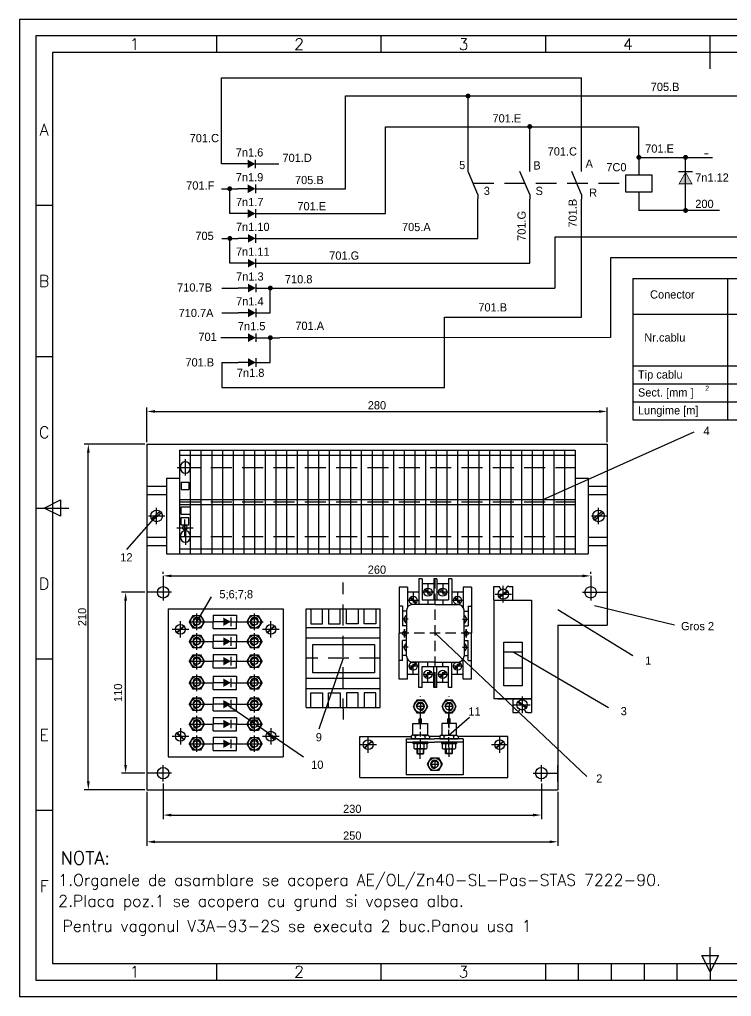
# Model space of a CAD drawing. Header units: millimetres. Extents: x 19 to 649, y 17 to 314.
# Drawn here: x 18.5 to 235, y 17.4 to 314.4 of the extents above; entities that cross this region are included whole.
import ezdxf
from ezdxf.enums import TextEntityAlignment as Align

# ---------------------------------------------------------------- set-up
doc = ezdxf.new("R2010")
doc.units = ezdxf.units.MM
for name, pattern in [('AM_ISO08W050x2', [9, 6, -0.75, 1.5, -0.75]), ('DASHDOT2', [12.7, 6.35, -3.175, 0, -3.175]), ('DASHED2', [9.525, 6.35, -3.175]), ('HIDDEN2', [4.7625, 3.175, -1.5875])]:
    doc.linetypes.add(name, pattern=pattern)
for name, color, linetype in [('AXE', 1, 'DASHDOT2'), ('CONTUR', 5, 'Continuous'), ('LIN_GR', 3, 'Continuous'), ('LIN_SUB', 7, 'Continuous'), ('SUBTIRI', 1, 'Continuous')]:
    doc.layers.add(name, color=color, linetype=linetype)
doc.styles.add('ISO', font='SIMPLEX.shx')
doc.styles.add('ISOCP', font='SIMPLEX.SHX')
doc.styles.add('ROMANS', font='ROMANS.SHX', dxfattribs={"width": 0.8})
doc.dimstyles.new('ISO-25', dxfattribs={"dimtxt": 2.5, "dimasz": 2.5, "dimexe": 1.25, "dimexo": 0.625, "dimtad": 1, "dimtxsty": 'Standard', "dimcen": 2.5, "dimadec": 0, "dimazin": 0, "dimtfac": 1, "dimtmove": 0, "dimatfit": 3, "dimfxl": 1, "dimarcsym": 0})

# ---------------------------------------------------------------- blocks, each defined once
blk = doc.blocks.new('a3')
at = {"color": 70}
for p, q in [((-360, 287), (-360, 292)), ((-310, 287), (-310, 292)), ((-260, 287), (-260, 292)), ((-210, 282), (-210, 292)), ((-410, 240.5), (-415, 240.5)), ((-410, 194.5), (-415, 194.5)), ((-415, 148.5), (-405, 148.5)), ((-412.5, 148.5), (-407.5, 151)), ((-407.5, 146), (-412.5, 148.5)), ((-407.5, 151), (-407.5, 146)), ((-410, 102.5), (-415, 102.5)), ((-410, 56.5), (-415, 56.5)), ((-210, 10), (-210, 15)), ((-212.5, 12.5), (-207.5, 12.5)), ((-210, 7.5), (-212.5, 12.5)), ((-207.5, 12.5), (-210, 7.5)), ((-360, 5), (-360, 10)), ((-310, 5), (-310, 10)), ((-260, 5), (-260, 10)), ((-250, 5), (-250, 10)), ((-240, 5), (-240, 10)), ((-230, 5), (-230, 10)), ((-220, 5), (-220, 10)), ((-210, 10), (-210, 5)), ((-260, 5), (-160, 5))]:
    blk.add_line(p, q, dxfattribs=at)
at = {"color": 240}
for points in [[(0, 297), (-420, 297), (-420, 0), (0, 0)], [(-5, 292), (-415, 292), (-415, 5), (-5, 5)]]:
    blk.add_lwpolyline(points, close=True, dxfattribs=at)
at = {"color": 70}
blk.add_lwpolyline([(-10, 287), (-410, 287), (-410, 10), (-10, 10)], close=True, dxfattribs=at)
at = {"color": 50}
for s, style, p in [('1', 'ISOCP', (-385, 289.5)), ('2', 'ISO', (-335, 289.5)), ('3', 'ISO', (-285, 289.5)), ('4', 'ISO', (-235, 289.5)), ('A', 'ISO', (-412.5, 263.5)), ('B', 'ISO', (-412.5, 217.5)), ('C', 'ISO', (-412.5, 171.5)), ('D', 'ISO', (-412.5, 125.5)), ('E', 'ISO', (-412.5, 79.5)), ('F', 'ISO', (-412.5, 33.5)), ('1', 'ISOCP', (-385, 7.5)), ('2', 'ISO', (-335, 7.5)), ('3', 'ISO', (-285, 7.5))]:
    blk.add_text(s, height=3.5, dxfattribs=dict(at, style=style)).set_placement(p, align=Align.MIDDLE)
blk = doc.blocks.new('*D7')
at = {"color": 0, "lineweight": -2, "transparency": 16777216}
for p, q in [((57.19, 185.84), (57.19, 196.45)), ((197.19, 185.84), (197.19, 196.45)), ((59.69, 195.2), (194.69, 195.2))]:
    blk.add_line(p, q, dxfattribs=at)
at = {"color": 0, "transparency": 16777216}
for points in [[(59.69, 195.62), (59.69, 194.78), (57.19, 195.2)], [(194.69, 195.62), (194.69, 194.78), (197.19, 195.2)]]:
    blk.add_solid(points, dxfattribs=at)
at = {"layer": 'Defpoints', "color": 0, "transparency": 16777216}
for p in [(197.19, 195.2), (57.19, 185.22), (197.19, 185.22)]:
    blk.add_point(p, dxfattribs=at)
at = {"color": 0, "transparency": 16777216, "insert": (127.19, 197.07), "char_height": 2.5, "attachment_point": 5}
blk.add_mtext('280', dxfattribs=at)
blk = doc.blocks.new('*D8')
at = {"color": 0, "lineweight": -2, "transparency": 16777216}
for p, q in [((56.56, 185.22), (38.17, 185.22)), ((39.42, 82.72), (39.42, 182.72)), ((56.56, 80.22), (38.17, 80.22))]:
    blk.add_line(p, q, dxfattribs=at)
at = {"color": 0, "transparency": 16777216}
for points in [[(39.01, 182.72), (39.84, 182.72), (39.42, 185.22)], [(39.01, 82.72), (39.84, 82.72), (39.42, 80.22)]]:
    blk.add_solid(points, dxfattribs=at)
at = {"layer": 'Defpoints', "color": 0, "transparency": 16777216}
for p in [(39.42, 185.22), (57.19, 185.22), (57.19, 80.22)]:
    blk.add_point(p, dxfattribs=at)
at = {"color": 0, "transparency": 16777216, "insert": (37.55, 132.72), "char_height": 2.5, "attachment_point": 5, "rotation": 90}
blk.add_mtext('210', dxfattribs=at)
blk = doc.blocks.new('*D9')
at = {"color": 0, "lineweight": -2, "transparency": 16777216}
for p, q in [((62.19, 145.84), (62.19, 146.47)), ((192.19, 145.84), (192.19, 146.47)), ((64.69, 145.22), (189.69, 145.22))]:
    blk.add_line(p, q, dxfattribs=at)
at = {"color": 0, "transparency": 16777216}
for points in [[(64.69, 145.63), (64.69, 144.8), (62.19, 145.22)], [(189.69, 145.63), (189.69, 144.8), (192.19, 145.22)]]:
    blk.add_solid(points, dxfattribs=at)
at = {"layer": 'Defpoints', "color": 0, "transparency": 16777216}
for p in [(62.19, 145.22), (192.19, 145.22), (192.19, 145.22)]:
    blk.add_point(p, dxfattribs=at)
at = {"color": 0, "transparency": 16777216, "insert": (127.19, 147.09), "char_height": 2.5, "attachment_point": 5}
blk.add_mtext('260', dxfattribs=at)
blk = doc.blocks.new('*D10')
at = {"color": 0, "lineweight": -2, "transparency": 16777216}
for p, q in [((62.19, 82.09), (62.19, 71.25)), ((177.19, 82.09), (177.19, 71.25)), ((64.69, 72.5), (174.69, 72.5))]:
    blk.add_line(p, q, dxfattribs=at)
at = {"color": 0, "transparency": 16777216}
for points in [[(64.69, 72.92), (64.69, 72.08), (62.19, 72.5)], [(174.69, 72.92), (174.69, 72.08), (177.19, 72.5)]]:
    blk.add_solid(points, dxfattribs=at)
at = {"layer": 'Defpoints', "color": 0, "transparency": 16777216}
for p in [(62.19, 82.72), (177.19, 82.72), (177.19, 72.5)]:
    blk.add_point(p, dxfattribs=at)
at = {"color": 0, "transparency": 16777216, "insert": (119.69, 74.38), "char_height": 2.5, "attachment_point": 5}
blk.add_mtext('230', dxfattribs=at)
blk = doc.blocks.new('*D12')
at = {"color": 0, "lineweight": -2, "transparency": 16777216}
for p, q in [((57.19, 79.59), (57.19, 63.12)), ((182.19, 79.59), (182.19, 63.12)), ((59.69, 64.37), (179.69, 64.37))]:
    blk.add_line(p, q, dxfattribs=at)
at = {"color": 0, "transparency": 16777216}
for points in [[(59.69, 64.78), (59.69, 63.95), (57.19, 64.37)], [(179.69, 64.78), (179.69, 63.95), (182.19, 64.37)]]:
    blk.add_solid(points, dxfattribs=at)
at = {"layer": 'Defpoints', "color": 0, "transparency": 16777216}
for p in [(57.19, 80.22), (182.19, 80.22), (182.19, 64.37)]:
    blk.add_point(p, dxfattribs=at)
at = {"color": 0, "transparency": 16777216, "insert": (119.69, 66.24), "char_height": 2.5, "attachment_point": 5}
blk.add_mtext('250', dxfattribs=at)

msp = doc.modelspace()

# ---------------------------------------------------------------- linework, layer by layer
at = {"color": 2}
for p, q in [((79.8807, 296.6283), (189.4182, 296.6283)), ((79.8807, 270.4524), (79.8807, 296.6283)), ((189.4182, 279.5479), (189.4182, 296.6283)), ((117.6226, 262.8965), (117.6226, 291.1155)), ((117.6226, 291.1155), (154.9108, 291.1155)), ((154.9108, 270.0151), (154.9108, 291.1155)), ((154.9108, 291.1155), (248.4611, 291.1155)), ((129.7628, 255.3619), (129.7628, 281.7486)), ((129.7628, 281.7486), (206.7171, 281.7486)), ((173.6653, 269.7899), (173.6653, 281.8128)), ((189.4182, 269.7899), (189.4182, 279.5479)), ((189.422, 270.7594), (189.422, 280.829)), ((206.7171, 281.7486), (206.7171, 272.4616)), ((87.9249, 270.4524), (79.8807, 270.4524)), ((90.129, 270.4524), (92.0638, 270.4524)), ((92.0638, 270.4524), (97.368, 270.4524)), ((206.8401, 272.4616), (229.2601, 272.4616)), ((206.8401, 272.4616), (206.8401, 266.9973)), ((221.0334, 256.3249), (221.0295, 272.5075)), ((154.9108, 268.1762), (154.9108, 270.0151)), ((157.9108, 261.1762), (154.9108, 268.1762)), ((173.6653, 261.1724), (170.6653, 268.1724)), ((173.6653, 268.1544), (173.6653, 269.7899)), ((189.4182, 261.1724), (186.4182, 268.1724)), ((189.4182, 268.1544), (189.4182, 269.7899)), ((79.9274, 262.8965), (84.9168, 262.8965)), ((82.4221, 255.3619), (82.4221, 262.9072)), ((87.9715, 262.9072), (84.9168, 262.9072)), ((90.1756, 262.9072), (92.1104, 262.9072)), ((91.9297, 262.8965), (97.4274, 262.8965)), ((97.4274, 262.8965), (117.6226, 262.8965)), ((206.8401, 261.9973), (206.8401, 256.279)), ((157.9108, 261.1762), (157.9108, 259.7962)), ((157.9108, 247.806), (157.9108, 259.7962)), ((173.6653, 261.1724), (173.6653, 259.7924)), ((173.6653, 240.2714), (173.6653, 259.7924)), ((189.4182, 261.1724), (189.4182, 259.7924)), ((189.4182, 223.8431), (189.4182, 259.7924)), ((231.3281, 256.279), (206.8401, 256.279)), ((87.9715, 255.3619), (82.4221, 255.3619)), ((90.1756, 255.3619), (129.7628, 255.3619)), ((79.974, 247.806), (84.9634, 247.806)), ((82.4687, 240.2714), (82.4687, 247.806)), ((88.0182, 247.8167), (84.9634, 247.8167)), ((90.2223, 247.8167), (92.1571, 247.8167)), ((91.9764, 247.806), (97.474, 247.806)), ((97.474, 247.806), (157.9108, 247.806)), ((239.2075, 248.1663), (181.2763, 248.1663)), ((181.2763, 248.1663), (181.2763, 232.7155)), ((350.1976, 241.8688), (198.2514, 241.8688)), ((198.2514, 241.8688), (198.2514, 217.6976)), ((88.0182, 240.2714), (82.4687, 240.2714)), ((90.2223, 240.2714), (173.6653, 240.2714)), ((205.009, 235.634), (423.802, 235.634)), ((205.009, 235.634), (205.009, 209.0382)), ((233.8102, 235.634), (233.8102, 192.6883)), ((80.0207, 232.7155), (85.0101, 232.7155)), ((88.0648, 232.7262), (85.0101, 232.7262)), ((90.2689, 232.7262), (92.2037, 232.7262)), ((92.023, 232.7155), (181.2763, 232.7155)), ((94.7719, 225.1702), (94.7719, 232.7155)), ((80.0207, 225.1702), (85.0101, 225.1702)), ((88.0648, 225.1809), (85.0101, 225.1809)), ((90.2689, 225.1809), (92.2037, 225.1809)), ((92.023, 225.1702), (94.7719, 225.1702)), ((147.6847, 202.4877), (147.6847, 223.8431)), ((147.6847, 223.8431), (189.4182, 223.8431)), ((205.009, 224.7341), (423.802, 224.7341)), ((85.0101, 217.6357), (79.7168, 217.6357)), ((88.0648, 217.6357), (85.0101, 217.6357)), ((90.3438, 217.625), (97.5207, 217.625)), ((94.7719, 210.0797), (94.7719, 217.625)), ((198.2514, 217.6976), (97.5207, 217.625)), ((80.0207, 210.0797), (85.0101, 210.0797)), ((80.0207, 210.0797), (80.045, 202.4877)), ((88.0648, 210.0904), (85.0101, 210.0904)), ((90.2689, 210.0904), (92.2037, 210.0904)), ((92.023, 210.0797), (94.7719, 210.0797)), ((205.009, 209.0382), (423.802, 209.0382)), ((205.009, 209.0382), (205.009, 192.6883)), ((80.045, 202.4877), (147.6847, 202.4877)), ((205.009, 203.5882), (423.802, 203.5882)), ((205.009, 198.1383), (423.802, 198.1383)), ((205.009, 192.6883), (423.802, 192.6883)), ((67.189, 183.4477), (67.189, 151.9477)), ((67.189, 183.4477), (187.439, 183.4477)), ((67.189, 181.9477), (187.439, 181.9477)), ((70.439, 183.4477), (70.439, 151.9477)), ((73.689, 183.4477), (73.689, 151.9477)), ((76.939, 183.4477), (76.939, 151.9477)), ((80.189, 183.4477), (80.189, 151.9477)), ((83.439, 183.4477), (83.439, 151.9477)), ((86.689, 183.4477), (86.689, 151.9477)), ((89.939, 183.4477), (89.939, 151.9477)), ((93.189, 183.4477), (93.189, 151.9477)), ((96.439, 183.4477), (96.439, 151.9477)), ((99.689, 183.4477), (99.689, 151.9477)), ((102.939, 183.4477), (102.939, 151.9477)), ((106.189, 183.4477), (106.189, 151.9477)), ((109.439, 183.4477), (109.439, 151.9477)), ((112.689, 183.4477), (112.689, 151.9477)), ((115.939, 183.4477), (115.939, 151.9477)), ((119.189, 183.4477), (119.189, 151.9477)), ((122.439, 183.4477), (122.439, 151.9477)), ((125.689, 183.4477), (125.689, 151.9477)), ((128.939, 183.4477), (128.939, 151.9477)), ((132.189, 183.4477), (132.189, 151.9477)), ((135.439, 183.4477), (135.439, 151.9477)), ((138.689, 183.4477), (138.689, 151.9477)), ((141.939, 183.4477), (141.939, 151.9477)), ((145.189, 183.4477), (145.189, 151.9477)), ((148.439, 183.4477), (148.439, 151.9477)), ((151.689, 183.4477), (151.689, 151.9477)), ((154.939, 183.4477), (154.939, 151.9477)), ((158.189, 183.4477), (158.189, 151.9477)), ((161.439, 183.4477), (161.439, 151.9477)), ((164.689, 183.4477), (164.689, 151.9477)), ((167.939, 183.4477), (167.939, 151.9477)), ((171.189, 183.4477), (171.189, 151.9477)), ((174.439, 183.4477), (174.439, 151.9477)), ((177.689, 183.4477), (177.689, 151.9477)), ((180.939, 183.4477), (180.939, 151.9477)), ((184.189, 183.4477), (184.189, 151.9477)), ((187.439, 183.4477), (187.439, 151.9477)), ((67.439, 177.9477), (67.439, 178.4477)), ((57.189, 172.4477), (63.189, 172.4477)), ((63.189, 174.9477), (63.189, 151.9477)), ((63.189, 174.9477), (67.189, 174.9477)), ((67.689, 173.6977), (69.939, 173.6977)), ((67.689, 173.6977), (67.689, 171.4477)), ((69.939, 173.6977), (69.939, 171.4477)), ((187.439, 174.9477), (191.439, 174.9477)), ((191.439, 174.9477), (191.439, 151.9477)), ((191.439, 172.4477), (197.189, 172.4477)), ((57.189, 169.9477), (63.189, 169.9477)), ((67.689, 171.4477), (69.939, 171.4477)), ((191.439, 169.9477), (197.189, 169.9477)), ((67.189, 168.4477), (187.439, 168.4477)), ((67.189, 166.9477), (187.439, 166.9477)), ((61.2979, 164.8121), (58.6919, 162.5256)), ((61.6675, 164.3993), (59.0615, 162.1128)), ((67.689, 166.1977), (70.439, 166.1977)), ((67.689, 163.9477), (70.439, 163.9477)), ((195.6729, 164.8121), (193.0669, 162.5256)), ((196.0425, 164.3993), (193.4365, 162.1128)), ((67.689, 160.6977), (67.689, 162.9477)), ((67.689, 162.9477), (69.939, 162.9477)), ((67.689, 160.6977), (69.939, 160.6977)), ((69.939, 160.6977), (69.939, 162.9477)), ((67.439, 157.4477), (67.439, 156.9477)), ((57.189, 156.9477), (63.189, 156.9477)), ((57.189, 154.4477), (63.189, 154.4477)), ((191.439, 156.9477), (197.189, 156.9477)), ((191.439, 154.4477), (197.189, 154.4477)), ((63.189, 151.9477), (191.439, 151.9477)), ((67.189, 153.4477), (187.439, 153.4477)), ((139.9437, 144.2807), (139.9437, 136.5307)), ((140.9437, 144.2807), (139.9437, 144.2807)), ((140.9437, 144.2807), (140.9437, 137.9386)), ((144.4437, 142.7807), (140.9437, 142.7807)), ((144.4437, 144.2807), (144.4437, 137.9386)), ((145.4437, 144.2807), (144.4437, 144.2807)), ((145.4437, 144.2807), (145.4437, 137.9386)), ((148.9437, 142.7807), (145.4437, 142.7807)), ((148.9437, 144.2807), (148.9437, 137.9386)), ((149.9437, 144.2807), (148.9437, 144.2807)), ((149.9437, 144.2807), (149.9437, 136.5307)), ((133.9437, 141.7807), (133.9437, 127.7807)), ((136.4437, 141.7807), (133.9437, 141.7807)), ((136.4437, 141.7807), (136.4437, 135.5818)), ((139.9437, 140.2807), (136.4437, 140.2807)), ((141.7076, 140.9856), (143.4112, 139.2915)), ((141.9829, 141.2378), (143.6951, 139.5235)), ((146.2076, 140.9856), (147.9112, 139.2915)), ((146.4829, 141.2378), (148.1951, 139.5235)), ((153.4437, 140.2807), (149.9437, 140.2807)), ((153.4437, 141.7807), (153.4437, 135.5818)), ((155.9437, 141.7807), (153.4437, 141.7807)), ((155.9437, 141.7807), (155.9437, 127.7807)), ((137.2076, 138.4929), (138.9112, 136.7988)), ((137.4829, 138.7451), (139.1951, 137.0308)), ((140.9437, 137.9386), (148.9437, 137.9386)), ((150.7076, 138.4948), (152.4112, 136.8006)), ((150.9829, 138.7469), (152.6951, 137.0326)), ((63.689, 135.2184), (63.689, 90.2184)), ((63.689, 135.2184), (98.689, 135.2184)), ((98.689, 135.2184), (98.689, 90.2184)), ((105.7191, 105.1519), (105.7191, 135.1519)), ((105.7191, 135.1519), (128.2191, 135.1519)), ((107.0922, 135.1519), (107.0922, 130.676)), ((110.6823, 130.676), (110.6823, 135.1519)), ((112.4217, 135.1519), (112.4217, 130.676)), ((116.0117, 130.676), (116.0117, 135.1519)), ((117.9265, 130.676), (117.9265, 135.1519)), ((121.5166, 135.1519), (121.5166, 130.676)), ((123.256, 130.676), (123.256, 135.1519)), ((126.846, 135.1519), (126.846, 130.676)), ((128.2191, 105.1519), (128.2191, 135.1519)), ((134.9437, 136.0307), (133.9437, 136.0307)), ((134.9437, 136.0307), (134.9437, 130.0307)), ((136.1937, 134.5307), (134.9437, 134.5307)), ((136.1937, 134.7566), (136.1937, 127.7807)), ((144.9437, 136.5307), (137.933, 136.5307)), ((144.9437, 136.5307), (151.9543, 136.5307)), ((153.6937, 127.7807), (153.6937, 134.7566)), ((153.6937, 134.5307), (154.9437, 134.5307)), ((154.9437, 136.0307), (154.9437, 130.0307)), ((154.9437, 136.0307), (155.9437, 136.0307)), ((72.439, 131.2613), (77.4284, 131.2613)), ((77.4284, 133.2924), (84.4413, 133.2924)), ((77.4284, 133.2924), (77.4284, 131.2613)), ((80.4831, 131.272), (77.4284, 131.272)), ((77.4284, 129.2302), (77.4284, 131.2613)), ((82.6873, 131.272), (84.622, 131.272)), ((84.4413, 133.2924), (84.4413, 131.2613)), ((84.4413, 131.2613), (89.939, 131.2613)), ((84.4413, 129.2302), (84.4413, 131.2613)), ((87.439, 131.2613), (89.939, 131.2613)), ((136.1937, 131.7847), (135.6922, 131.2826)), ((136.1937, 131.267), (135.9761, 131.0506)), ((153.6937, 131.7847), (154.1951, 131.2826)), ((153.6937, 131.267), (153.9112, 131.0506)), ((68.4585, 130.0687), (66.2798, 128.0112)), ((68.5958, 129.9233), (66.4171, 127.8658)), ((77.4284, 129.2302), (84.4413, 129.2302)), ((95.9585, 130.0687), (93.7798, 128.0112)), ((96.0958, 129.9233), (93.9171, 127.8658)), ((128.2191, 129.4462), (105.7191, 129.4462)), ((107.0922, 130.676), (110.6823, 130.676)), ((112.4217, 130.676), (116.0117, 130.676)), ((121.5166, 130.676), (117.9265, 130.676)), ((126.846, 130.676), (123.256, 130.676)), ((133.9437, 113.7807), (133.9437, 127.7807)), ((136.1937, 130.0307), (134.9437, 130.0307)), ((136.1937, 120.8048), (136.1937, 127.7807)), ((153.6937, 130.0307), (154.9437, 130.0307)), ((153.6937, 127.7807), (153.6937, 120.8048)), ((155.9437, 113.7807), (155.9437, 127.7807)), ((182.189, 130.2184), (182.189, 105.2184)), ((72.439, 125.2613), (77.4284, 125.2613)), ((77.4284, 127.2924), (84.4413, 127.2924)), ((77.4284, 127.2924), (77.4284, 125.2613)), ((80.4831, 125.272), (77.4284, 125.272)), ((77.4284, 123.2302), (77.4284, 125.2613)), ((82.6873, 125.272), (84.622, 125.272)), ((84.4413, 127.2924), (84.4413, 125.2613)), ((84.4413, 123.2302), (84.4413, 125.2613)), ((84.4413, 125.2613), (89.939, 125.2613)), ((128.2191, 126.2693), (105.7191, 126.2693)), ((134.9437, 119.5307), (134.9437, 125.5307)), ((136.1937, 125.5307), (134.9437, 125.5307)), ((153.6937, 125.5307), (154.9437, 125.5307)), ((154.9437, 119.5307), (154.9437, 125.5307)), ((77.4284, 123.2302), (84.4413, 123.2302)), ((136.1937, 123.7767), (135.6922, 124.2788)), ((136.1937, 124.2944), (135.9761, 124.5108)), ((153.6937, 124.2944), (153.9112, 124.5108)), ((153.6937, 123.7767), (154.1951, 124.2788)), ((72.439, 119.2613), (77.4284, 119.2613)), ((77.4284, 121.2924), (84.4413, 121.2924)), ((77.4284, 121.2924), (77.4284, 119.2613)), ((80.4831, 119.272), (77.4284, 119.272)), ((77.4284, 117.2302), (77.4284, 119.2613)), ((82.6873, 119.272), (84.622, 119.272)), ((84.4413, 121.2924), (84.4413, 119.2613)), ((84.4413, 119.2613), (89.939, 119.2613)), ((84.4413, 117.2302), (84.4413, 119.2613)), ((134.9437, 119.5307), (133.9437, 119.5307)), ((136.1937, 121.0307), (134.9437, 121.0307)), ((136.4437, 113.7807), (136.4437, 119.9796)), ((144.9437, 119.0307), (137.933, 119.0307)), ((139.9437, 111.2807), (139.9437, 119.0307)), ((144.9437, 119.0307), (151.9543, 119.0307)), ((149.9437, 111.2807), (149.9437, 119.0307)), ((153.4437, 113.7807), (153.4437, 119.9796)), ((153.6937, 121.0307), (154.9437, 121.0307)), ((154.9437, 119.5307), (155.9437, 119.5307)), ((77.4284, 117.2302), (84.4413, 117.2302)), ((137.2076, 117.0684), (138.9112, 118.7626)), ((137.4829, 116.8163), (139.1951, 118.5306)), ((140.9437, 117.6397), (148.9437, 117.6397)), ((140.9437, 111.2807), (140.9437, 117.6397)), ((141.7076, 114.5757), (143.4112, 116.2699)), ((141.9829, 114.3236), (143.6951, 116.0379)), ((144.4437, 111.2807), (144.4437, 117.6523)), ((145.4437, 111.2807), (145.4437, 117.6559)), ((146.2076, 114.5757), (147.9112, 116.2699)), ((146.4829, 114.3236), (148.1951, 116.0379)), ((148.9437, 111.2807), (148.9437, 117.6685)), ((150.7076, 117.0666), (152.4112, 118.7608)), ((150.9829, 116.8144), (152.6951, 118.5288)), ((77.4284, 114.7495), (84.4413, 114.7495)), ((77.4284, 114.7495), (77.4284, 112.7184)), ((84.4413, 114.7495), (84.4413, 112.7184)), ((128.2191, 114.0345), (105.7191, 114.0345)), ((136.4437, 113.7807), (133.9437, 113.7807)), ((139.9437, 115.2807), (136.4437, 115.2807)), ((153.4437, 115.2807), (149.9437, 115.2807)), ((155.9437, 113.7807), (153.4437, 113.7807)), ((72.439, 112.7184), (77.4284, 112.7184)), ((80.4831, 112.7291), (77.4284, 112.7291)), ((77.4284, 110.6873), (77.4284, 112.7184)), ((77.4284, 110.6873), (84.4413, 110.6873)), ((82.6873, 112.7291), (84.622, 112.7291)), ((84.4413, 112.7184), (89.939, 112.7184)), ((84.4413, 110.6873), (84.4413, 112.7184)), ((128.2191, 110.8575), (105.7191, 110.8575)), ((140.9437, 111.2807), (139.9437, 111.2807)), ((144.4437, 112.7807), (140.9437, 112.7807)), ((145.4437, 111.2807), (144.4437, 111.2807)), ((148.9437, 112.7807), (145.4437, 112.7807)), ((149.9437, 111.2807), (148.9437, 111.2807)), ((77.4284, 108.2066), (84.4413, 108.2066)), ((77.4284, 108.2066), (77.4284, 106.1755)), ((84.4413, 108.2066), (84.4413, 106.1755)), ((107.0922, 105.1519), (107.0922, 109.6277)), ((107.0922, 109.6277), (110.6823, 109.6277)), ((110.6823, 109.6277), (110.6823, 105.1519)), ((112.4217, 109.6277), (116.0117, 109.6277)), ((112.4217, 105.1519), (112.4217, 109.6277)), ((116.0117, 109.6277), (116.0117, 105.1519)), ((121.5166, 109.6277), (117.9265, 109.6277)), ((117.9265, 109.6277), (117.9265, 105.1519)), ((121.5166, 105.1519), (121.5166, 109.6277)), ((126.846, 109.6277), (123.256, 109.6277)), ((123.256, 109.6277), (123.256, 105.1519)), ((126.846, 105.1519), (126.846, 109.6277)), ((72.439, 106.1755), (77.4284, 106.1755)), ((80.4831, 106.1862), (77.4284, 106.1862)), ((77.4284, 104.1443), (77.4284, 106.1755)), ((77.4284, 104.1443), (84.4413, 104.1443)), ((82.6873, 106.1862), (84.622, 106.1862)), ((84.4413, 106.1755), (89.939, 106.1755)), ((84.4413, 104.1443), (84.4413, 106.1755)), ((105.7191, 105.1519), (128.2191, 105.1519)), ((140.4036, 101.7097), (140.4067, 105.5437)), ((149.0769, 101.7097), (149.105, 105.4576)), ((77.4284, 102.2066), (84.4413, 102.2066)), ((77.4284, 102.2066), (77.4284, 100.1755)), ((84.4413, 102.2066), (84.4413, 100.1755)), ((140.0628, 100.2901), (140.0628, 101.7097)), ((140.0628, 101.7097), (140.4036, 101.7097)), ((140.4036, 101.7097), (140.7443, 101.7097)), ((140.7443, 100.2901), (140.7443, 101.7097)), ((148.7362, 100.2901), (148.7362, 101.7097)), ((149.0769, 101.7097), (148.7362, 101.7097)), ((149.4177, 101.7097), (149.0769, 101.7097)), ((149.4177, 100.2901), (149.4177, 101.7097)), ((72.439, 100.1755), (77.4284, 100.1755)), ((80.4831, 100.1862), (77.4284, 100.1862)), ((77.4284, 98.1443), (77.4284, 100.1755)), ((77.4284, 98.1443), (84.4413, 98.1443)), ((82.6873, 100.1862), (84.622, 100.1862)), ((84.4413, 98.1443), (84.4413, 100.1755)), ((84.4413, 100.1755), (89.939, 100.1755)), ((138.143, 100.2901), (142.5991, 100.2901)), ((138.144, 96.7917), (138.143, 100.2901)), ((142.5991, 100.2901), (142.5991, 96.7917)), ((151.3374, 100.2901), (146.8814, 100.2901)), ((146.8814, 100.2901), (146.8814, 96.7917)), ((151.3364, 96.7917), (151.3374, 100.2901)), ((68.4585, 95.3681), (66.2798, 97.4256)), ((68.5958, 95.5135), (66.4171, 97.571)), ((77.4284, 96.2066), (84.4413, 96.2066)), ((77.4284, 96.2066), (77.4284, 94.1755)), ((84.4413, 96.2066), (84.4413, 94.1755)), ((95.9585, 95.3681), (93.7798, 97.4256)), ((96.0958, 95.5135), (93.9171, 97.571)), ((122.0328, 83.9064), (122.0328, 96.4064)), ((122.0328, 96.4064), (137.6323, 96.4064)), ((136.0443, 95.6439), (136.0443, 84.7089)), ((136.0443, 95.6439), (144.7402, 95.6439)), ((138.144, 96.7917), (137.6323, 96.4962)), ((137.6323, 96.4962), (137.6323, 95.6439)), ((143.1523, 95.6439), (137.6323, 95.6439)), ((142.6405, 96.7917), (138.144, 96.7917)), ((138.8923, 95.6439), (138.8923, 96.4962)), ((141.8923, 95.6439), (141.8923, 96.4962)), ((142.6405, 96.7917), (143.1523, 96.4962)), ((143.1523, 96.4962), (143.1523, 95.6439)), ((143.1523, 96.4962), (146.3282, 96.4962)), ((153.4361, 95.6439), (144.7402, 95.6439)), ((146.8399, 96.7917), (146.3282, 96.4962)), ((146.3282, 96.4962), (146.3282, 95.6439)), ((146.3282, 95.6439), (151.8482, 95.6439)), ((146.8399, 96.7917), (151.3364, 96.7917)), ((147.5882, 95.6439), (147.5882, 96.4962)), ((150.5882, 95.6439), (150.5882, 96.4962)), ((151.3364, 96.7917), (151.8482, 96.4962)), ((151.8482, 96.4962), (151.8482, 95.6439)), ((167.0328, 96.4064), (151.8482, 96.4064)), ((153.4361, 95.6439), (153.4361, 84.7089)), ((167.0328, 83.9064), (167.0328, 96.4064)), ((72.439, 94.1755), (77.4284, 94.1755)), ((80.4831, 94.1862), (77.4284, 94.1862)), ((77.4284, 92.1443), (77.4284, 94.1755)), ((77.4284, 92.1443), (84.4413, 92.1443)), ((82.6873, 94.1862), (84.622, 94.1862)), ((84.4413, 94.1755), (89.939, 94.1755)), ((84.4413, 92.1443), (84.4413, 94.1755)), ((125.5523, 95.0067), (123.3736, 92.9492)), ((125.6896, 94.8613), (123.5109, 92.8038)), ((136.0443, 94.6439), (144.7402, 94.6439)), ((142.6392, 94.6439), (138.1392, 94.6439)), ((138.1392, 94.6439), (138.1392, 94.2439)), ((142.6392, 94.2439), (138.1392, 94.2439)), ((138.3679, 94.0873), (138.3679, 92.8005)), ((141.9053, 94.2439), (138.8731, 94.2439)), ((141.9053, 92.6439), (138.8731, 92.6439)), ((139.3142, 94.6439), (139.3142, 94.2439)), ((139.3686, 92.6439), (139.3686, 91.2297)), ((139.3783, 94.0873), (139.3783, 92.8005)), ((141.4001, 94.0873), (141.4001, 92.8005)), ((141.4091, 91.2297), (141.4091, 92.6439)), ((141.4642, 94.6439), (141.4642, 94.2439)), ((142.4104, 94.0873), (142.4104, 92.8005)), ((142.6392, 94.6439), (142.6392, 94.2439)), ((153.4361, 94.6439), (144.7402, 94.6439)), ((146.8413, 94.6439), (151.3413, 94.6439)), ((146.8413, 94.6439), (146.8413, 94.2439)), ((146.8413, 94.2439), (151.3413, 94.2439)), ((147.07, 94.0873), (147.07, 92.8005)), ((147.5752, 94.2439), (150.6074, 94.2439)), ((147.5752, 92.6439), (150.6074, 92.6439)), ((148.0163, 94.6439), (148.0163, 94.2439)), ((148.0714, 91.2297), (148.0714, 92.6439)), ((148.0804, 94.0873), (148.0804, 92.8005)), ((150.1022, 94.0873), (150.1022, 92.8005)), ((150.1119, 92.6439), (150.1119, 91.2297)), ((150.1663, 94.6439), (150.1663, 94.2439)), ((151.1125, 94.0873), (151.1125, 92.8005)), ((151.3413, 94.6439), (151.3413, 94.2439)), ((165.5523, 95.0067), (163.3736, 92.9492)), ((165.6896, 94.8613), (163.5109, 92.8038)), ((63.689, 90.2184), (98.689, 90.2184)), ((139.3686, 91.2297), (141.4091, 91.2297)), ((139.3686, 91.2297), (139.5236, 91.073)), ((139.5236, 91.073), (141.2541, 91.073)), ((141.2541, 91.073), (141.4091, 91.2297)), ((148.2264, 91.073), (148.0714, 91.2297)), ((150.1119, 91.2297), (148.0714, 91.2297)), ((149.9569, 91.073), (148.2264, 91.073)), ((150.1119, 91.2297), (149.9569, 91.073)), ((122.0328, 83.9064), (167.0328, 83.9064)), ((153.4361, 84.7089), (136.0443, 84.7089))]:
    msp.add_line(p, q, dxfattribs=at)
at = {"color": 1, "linetype": 'DASHED2'}
for p, q in [((156.4236, 264.6464), (202.7901, 264.6351)), ((67.189, 178.1977), (187.439, 178.1977)), ((67.189, 167.6977), (187.439, 167.6977)), ((67.189, 157.1977), (187.439, 157.1977)), ((116.9766, 101.5783), (116.8897, 143.2095)), ((128.2191, 120.1519), (105.7191, 120.1519))]:
    msp.add_line(p, q, dxfattribs=at)
at = {"color": 1}
for p, q in [((177.689, 168.4477), (223.68, 188.9657)), ((68.939, 175.6977), (68.939, 180.6977)), ((66.439, 178.1977), (71.439, 178.1977)), ((51.1188, 153.1886), (60.189, 163.4477)), ((68.939, 159.6977), (68.939, 154.6977)), ((62.189, 145.2153), (62.189, 137.7153)), ((192.189, 145.2153), (192.189, 137.7153)), ((56.564, 140.2153), (49.5067, 140.2153)), ((64.689, 140.2153), (57.189, 140.2153)), ((64.689, 140.2184), (59.689, 140.2184)), ((189.689, 140.2184), (194.689, 140.2184)), ((189.689, 140.2153), (197.189, 140.2153)), ((50.7567, 87.7184), (50.7567, 137.7153)), ((72.439, 131.2613), (76.8852, 138.8293)), ((72.439, 128.7613), (72.439, 133.7613)), ((89.939, 128.7613), (89.939, 133.7613)), ((182.189, 134.9657), (205.0429, 121.0001)), ((217.6756, 130.2148), (193.383, 136.1031)), ((67.439, 126.4684), (67.439, 131.4684)), ((69.939, 131.2613), (74.939, 131.2613)), ((89.939, 131.2613), (92.5655, 131.2613)), ((94.939, 126.4684), (94.939, 131.4684)), ((64.939, 128.9684), (69.939, 128.9684)), ((72.439, 122.7613), (72.439, 127.7613)), ((89.939, 122.7613), (89.939, 127.7613)), ((92.439, 128.9684), (97.439, 128.9684)), ((144.9437, 127.7807), (191.0651, 84.2243)), ((69.939, 125.2613), (74.939, 125.2613)), ((87.439, 125.2613), (92.439, 125.2613)), ((168.573, 122.1595), (197.5881, 105.1726)), ((69.939, 119.2613), (74.939, 119.2613)), ((69.939, 119.2613), (74.939, 119.2613)), ((72.439, 116.7613), (72.439, 121.7613)), ((72.439, 116.7613), (72.439, 121.7613)), ((87.439, 119.2613), (92.439, 119.2613)), ((89.939, 116.7613), (89.939, 121.7613)), ((116.9691, 120.1519), (109.5277, 98.6553)), ((72.439, 110.2184), (72.439, 115.2184)), ((89.939, 110.2184), (89.939, 115.2184)), ((69.939, 112.7184), (74.939, 112.7184)), ((87.439, 112.7184), (92.439, 112.7184)), ((72.439, 103.6755), (72.439, 108.6755)), ((89.939, 103.6755), (89.939, 108.6755)), ((69.939, 106.1755), (74.939, 106.1755)), ((80.5095, 106.847), (104.8684, 90.2184)), ((87.439, 106.1755), (92.439, 106.1755)), ((72.439, 97.6755), (72.439, 102.6755)), ((89.939, 97.6755), (89.939, 102.6755)), ((149.0846, 96.7917), (155.3771, 102.237)), ((67.439, 98.9684), (67.439, 93.9684)), ((69.939, 100.1755), (74.939, 100.1755)), ((87.439, 100.1755), (92.439, 100.1755)), ((94.939, 98.9684), (94.939, 93.9684)), ((64.939, 96.4684), (69.939, 96.4684)), ((72.439, 91.6755), (72.439, 96.6755)), ((89.939, 91.6755), (89.939, 96.6755)), ((92.439, 96.4684), (97.439, 96.4684)), ((124.5328, 91.4064), (124.5328, 96.4064)), ((164.5328, 91.4064), (164.5328, 96.4064)), ((69.939, 94.1755), (74.939, 94.1755)), ((87.439, 94.1755), (92.439, 94.1755)), ((122.0328, 93.9064), (127.0328, 93.9064)), ((139.5236, 92.6439), (139.5236, 91.073)), ((141.2541, 92.6439), (141.2541, 91.2297)), ((148.2264, 92.6439), (148.2264, 91.2297)), ((149.9569, 92.6439), (149.9569, 91.073)), ((162.0328, 93.9064), (167.0328, 93.9064)), ((141.2541, 91.2297), (141.2541, 91.073)), ((148.2264, 91.2297), (148.2264, 91.073)), ((62.189, 82.7184), (62.189, 87.7184)), ((177.189, 82.7184), (177.189, 87.7184)), ((182.189, 82.7184), (182.189, 87.7184)), ((56.564, 85.2184), (49.5067, 85.2184)), ((64.689, 85.2184), (57.189, 85.2184)), ((174.689, 85.2184), (182.189, 85.2184))]:
    msp.add_line(p, q, dxfattribs=at)
at = {"color": 1, "linetype": 'Continuous'}
for p, q in [((57.689, 163.4477), (62.689, 163.4477)), ((60.189, 160.9477), (60.189, 165.9477)), ((192.439, 163.4477), (197.439, 163.4477)), ((194.564, 160.9477), (194.564, 165.9477)), ((68.814, 157.3245), (68.814, 162.3245)), ((66.314, 159.8245), (71.314, 159.8245)), ((163.1172, 139.6639), (168.1172, 139.6639)), ((165.6172, 137.1639), (165.6172, 142.1639)), ((171.3218, 108.5008), (171.3218, 103.5008)), ((168.8218, 106.0008), (173.8218, 106.0008))]:
    msp.add_line(p, q, dxfattribs=at)
at = {"color": 2, "linetype": 'Continuous'}
msp.add_line((67.689, 163.9477), (67.689, 166.1977), dxfattribs=at)
at = {"color": 1, "linetype": 'HIDDEN2'}
for p, q in [((142.6937, 142.7807), (142.6937, 136.5307)), ((144.9437, 112.7926), (144.9437, 144.2807)), ((147.1937, 142.7807), (147.1937, 136.5307)), ((138.1937, 140.2807), (138.1937, 136.5307)), ((144.4437, 140.2807), (140.9437, 140.2807)), ((148.9437, 140.2807), (145.4437, 140.2807)), ((151.6937, 140.2807), (151.6937, 136.5307)), ((139.9437, 137.7807), (136.4437, 137.7807)), ((153.4437, 137.7807), (149.9437, 137.7807)), ((136.6937, 132.0307), (134.9437, 132.0307)), ((153.1937, 132.0307), (154.9437, 132.0307)), ((155.9437, 127.7807), (133.9437, 127.7807)), ((135.5692, 126.5356), (135.5692, 129.0356)), ((135.5692, 129.0257), (135.5692, 126.5257)), ((155.5681, 127.7757), (153.0681, 127.7757)), ((154.3181, 126.5356), (154.3181, 129.0356)), ((154.3181, 129.0257), (154.3181, 126.5257)), ((136.6937, 123.5307), (134.9437, 123.5307)), ((153.1937, 123.5307), (154.9437, 123.5307)), ((138.1937, 115.2807), (138.1937, 119.0307)), ((142.6937, 112.7807), (142.6937, 119.0307)), ((147.1937, 112.7807), (147.1937, 119.0307)), ((151.6937, 115.2807), (151.6937, 119.0307)), ((139.9437, 117.7807), (136.4437, 117.7807)), ((153.4437, 117.7807), (149.9437, 117.7807)), ((144.4437, 115.2807), (140.9437, 115.2807)), ((148.9437, 115.2807), (145.4437, 115.2807)), ((144.9437, 111.2807), (144.9437, 112.7926))]:
    msp.add_line(p, q, dxfattribs=at)
at = {"color": 2, "const_width": 0.75}
for points in [[(154.5358, 291.1155, 1), (155.2858, 291.1155, 1)], [(173.2903, 281.8128, 1), (174.0403, 281.8128, 1)], [(206.4651, 272.4616, 1), (207.2151, 272.4616, 1)], [(220.6545, 272.4616, 1), (221.4045, 272.4616, 1)], [(82.0471, 262.8965, 1), (82.7971, 262.8965, 1)], [(220.6584, 256.3249, 1), (221.4084, 256.3249, 1)], [(82.0937, 247.806, 1), (82.8437, 247.806, 1)], [(94.3969, 232.7155, 1), (95.1469, 232.7155, 1)], [(94.3969, 217.625, 1), (95.1469, 217.625, 1)]]:
    msp.add_lwpolyline(points, format="xyb", close=True, dxfattribs=at)
at = {"color": 2, "flags": 128}
for points, const_width in [([(90.0692, 270.4524), (87.9513, 271.6296), (87.9513, 269.2752)], 0.144), ([(221.0295, 267.9232), (219.0675, 264.3933), (222.9914, 264.3933)], 0.24), ([(90.1159, 262.9072), (87.9979, 264.0844), (87.9979, 261.73)], 0.144), ([(90.1159, 255.3619), (87.9979, 256.5391), (87.9979, 254.1847)], 0.144), ([(90.1625, 247.8167), (88.0446, 248.9939), (88.0446, 246.6395)], 0.144), ([(90.1625, 240.2714), (88.0446, 241.4486), (88.0446, 239.0942)], 0.144), ([(90.2092, 232.7262), (88.0912, 233.9034), (88.0912, 231.549)], 0.144), ([(90.2092, 225.1809), (88.0912, 226.3581), (88.0912, 224.0037)], 0.144), ([(90.2092, 217.6357), (88.0912, 218.8129), (88.0912, 216.4585)], 0.144), ([(90.2092, 210.0904), (88.0912, 211.2676), (88.0912, 208.9132)], 0.144), ([(82.6275, 131.272), (80.5095, 132.4492), (80.5095, 130.0948)], 0.144), ([(82.6275, 125.272), (80.5095, 126.4492), (80.5095, 124.0948)], 0.144), ([(82.6275, 119.272), (80.5095, 120.4492), (80.5095, 118.0948)], 0.144), ([(82.6275, 112.7291), (80.5095, 113.9063), (80.5095, 111.5519)], 0.144), ([(82.6275, 106.1862), (80.5095, 107.3633), (80.5095, 105.009)], 0.144), ([(82.6275, 100.1862), (80.5095, 101.3633), (80.5095, 99.009)], 0.144), ([(82.6275, 94.1862), (80.5095, 95.3633), (80.5095, 93.009)], 0.144)]:
    msp.add_lwpolyline(points, close=True, dxfattribs=dict(at, const_width=const_width))
for points in [[(90.2039, 271.7513), (90.2039, 269.1523)], [(218.8647, 268.1476), (223.1964, 268.1476)], [(90.2505, 264.2061), (90.2505, 261.607)], [(90.2505, 256.6608), (90.2505, 254.0618)], [(90.2972, 249.1156), (90.2972, 246.5165)], [(90.2972, 241.5703), (90.2972, 238.9713)], [(90.3438, 234.0251), (90.3438, 231.426)], [(90.3438, 226.4798), (90.3438, 223.8808)], [(90.3438, 218.9346), (90.3438, 216.3355)], [(90.3438, 211.3893), (90.3438, 208.7903)], [(82.7621, 132.5709), (82.7621, 129.9719)], [(82.7621, 126.5709), (82.7621, 123.9719)], [(82.7621, 120.5709), (82.7621, 117.9719)], [(82.7621, 114.028), (82.7621, 111.4289)], [(82.7621, 107.4851), (82.7621, 104.886)], [(82.7621, 101.4851), (82.7621, 98.886)], [(82.7621, 95.4851), (82.7621, 92.886)]]:
    msp.add_lwpolyline(points, dxfattribs=at)
msp.add_lwpolyline([(210.8901, 261.9973), (210.8901, 266.9973), (202.7901, 266.9973), (202.7901, 261.9973)], close=True, dxfattribs=at)
at = {"color": 2}
for points in [[(70.2141, 131.2613), (71.3265, 133.1881), (73.5514, 133.1881), (74.6639, 131.2613), (73.5514, 129.3345), (71.3265, 129.3345)], [(87.7141, 131.2613), (88.8265, 133.1881), (91.0514, 133.1881), (92.1639, 131.2613), (91.0514, 129.3345), (88.8265, 129.3345)], [(70.2141, 125.2613), (71.3265, 127.1881), (73.5514, 127.1881), (74.6639, 125.2613), (73.5514, 123.3345), (71.3265, 123.3345)], [(87.7141, 125.2613), (88.8265, 127.1881), (91.0514, 127.1881), (92.1639, 125.2613), (91.0514, 123.3345), (88.8265, 123.3345)], [(126.432, 115.7767), (107.6612, 115.7767), (107.6612, 124.3851), (126.432, 124.3851)], [(70.2141, 119.2613), (71.3265, 121.1881), (73.5514, 121.1881), (74.6639, 119.2613), (73.5514, 117.3345), (71.3265, 117.3345)], [(87.7141, 119.2613), (88.8265, 121.1881), (91.0514, 121.1881), (92.1639, 119.2613), (91.0514, 117.3345), (88.8265, 117.3345)], [(70.2141, 112.7184), (71.3265, 114.6452), (73.5514, 114.6452), (74.6639, 112.7184), (73.5514, 110.7916), (71.3265, 110.7916)], [(87.7141, 112.7184), (88.8265, 114.6452), (91.0514, 114.6452), (92.1639, 112.7184), (91.0514, 110.7916), (88.8265, 110.7916)], [(70.2141, 106.1755), (71.3265, 108.1023), (73.5514, 108.1023), (74.6639, 106.1755), (73.5514, 104.2486), (71.3265, 104.2486)], [(87.7141, 106.1755), (88.8265, 108.1023), (91.0514, 108.1023), (92.1639, 106.1755), (91.0514, 104.2486), (88.8265, 104.2486)], [(142.6316, 105.5437), (141.5192, 107.4705), (139.2943, 107.4705), (138.1818, 105.5437), (139.2943, 103.6169), (141.5192, 103.6169)], [(151.3299, 105.4576), (150.2174, 107.3844), (147.9925, 107.3844), (146.8801, 105.4576), (147.9925, 103.5308), (150.2174, 103.5308)], [(70.2141, 100.1755), (71.3265, 102.1023), (73.5514, 102.1023), (74.6639, 100.1755), (73.5514, 98.2486), (71.3265, 98.2486)], [(87.7141, 100.1755), (88.8265, 102.1023), (91.0514, 102.1023), (92.1639, 100.1755), (91.0514, 98.2486), (88.8265, 98.2486)], [(70.2141, 94.1755), (71.3265, 96.1023), (73.5514, 96.1023), (74.6639, 94.1755), (73.5514, 92.2486), (71.3265, 92.2486)], [(87.7141, 94.1755), (88.8265, 96.1023), (91.0514, 96.1023), (92.1639, 94.1755), (91.0514, 92.2486), (88.8265, 92.2486)], [(142.5453, 87.9338), (143.6577, 89.8606), (145.8826, 89.8606), (146.9951, 87.9338), (145.8826, 86.007), (143.6577, 86.007)]]:
    msp.add_lwpolyline(points, close=True, dxfattribs=at)
for centre, radius in [((60.189, 163.4477), 1.7582), ((194.564, 163.4477), 1.7582), ((68.814, 159.8245), 0.6653), ((62.189, 140.2153), 1.75), ((142.6937, 140.2716), 1.25), ((147.1937, 140.2716), 1.25), ((192.189, 140.2153), 1.75), ((138.1937, 137.7789), 1.25), ((151.6937, 137.7807), 1.25), ((72.439, 131.2613), 1.9268), ((72.439, 131.2613), 1.0152), ((89.939, 131.2613), 1.9268), ((89.939, 131.2613), 1.0152), ((67.439, 128.9684), 1.5), ((94.939, 128.9684), 1.5), ((135.5692, 127.7757), 0.6255), ((154.3181, 127.7757), 0.6255), ((72.439, 125.2613), 1.9268), ((72.439, 125.2613), 1.0152), ((89.939, 125.2613), 1.9268), ((89.939, 125.2613), 1.0152), ((72.439, 119.2613), 1.9268), ((72.439, 119.2613), 1.0152), ((89.939, 119.2613), 1.9268), ((89.939, 119.2613), 1.0152), ((138.1937, 117.7825), 1.25), ((151.6937, 117.7807), 1.25), ((142.6937, 115.2898), 1.25), ((147.1937, 115.2898), 1.25), ((72.439, 112.7184), 1.9268), ((72.439, 112.7184), 1.0152), ((89.939, 112.7184), 1.9268), ((89.939, 112.7184), 1.0152), ((72.439, 106.1755), 1.9268), ((72.439, 106.1755), 1.0152), ((89.939, 106.1755), 1.9268), ((89.939, 106.1755), 1.0152), ((140.4067, 105.5437), 1.9268), ((149.105, 105.4576), 1.9268), ((140.4067, 105.5437), 1.0152), ((149.105, 105.4576), 1.0152), ((72.439, 100.1755), 1.9268), ((72.439, 100.1755), 1.0152), ((89.939, 100.1755), 1.9268), ((89.939, 100.1755), 1.0152), ((67.439, 96.4684), 1.5), ((72.439, 94.1755), 1.9268), ((72.439, 94.1755), 1.0152), ((89.939, 94.1755), 1.9268), ((89.939, 94.1755), 1.0152), ((94.939, 96.4684), 1.5), ((124.5328, 93.9064), 1.5), ((164.5328, 93.9064), 1.5), ((144.7702, 87.9338), 1.9268), ((62.189, 85.2184), 1.75), ((144.7702, 87.9338), 1.0152), ((177.189, 85.2184), 1.75)]:
    msp.add_circle(centre, radius, dxfattribs=at)
for centre, radius, start, end in [((68.939, 178.4477), 1.5, 0, 180), ((68.939, 177.9477), 1.5, 180, 0), ((68.939, 157.4477), 1.5, 0, 180), ((68.939, 156.9477), 1.5, 180, 0), ((138.0967, 134.6305), 1.9072, 94.925147, 176.209804), ((151.7906, 134.6305), 1.9072, 3.790196, 85.074853), ((136.6937, 132.0307), 1.25, 113.578178, 246.421822), ((153.1937, 132.0307), 1.25, 293.578178, 66.421822), ((136.6937, 123.5307), 1.25, 113.578178, 246.421822), ((153.1937, 123.5307), 1.25, 293.578178, 66.421822), ((138.0967, 120.9309), 1.9072, 183.790196, 265.074853), ((151.7906, 120.9309), 1.9072, 274.925147, 356.209804), ((137.7348, 94.66), 2.1706, 57.773461, 79.131541), ((140.3923, 92.8363), 3.9554, 67.713836, 112.286164), ((143.0498, 94.66), 2.1706, 100.868459, 122.226539), ((146.4307, 94.66), 2.1706, 57.773461, 79.131541), ((149.0882, 92.8363), 3.9554, 67.713836, 112.286164), ((151.7457, 94.66), 2.1706, 100.868459, 122.226539), ((138.8731, 93.3508), 0.8931, 55.553128, 124.446872), ((138.8731, 93.5371), 0.8931, 235.553128, 304.446872), ((140.3892, 90.903), 3.3409, 72.387526, 107.612474), ((140.3892, 95.9849), 3.3409, 252.387526, 287.612474), ((141.9053, 93.3508), 0.8931, 55.553128, 124.446872), ((141.9053, 93.5371), 0.8931, 235.553128, 304.446872), ((147.5752, 93.3508), 0.8931, 55.553128, 124.446872), ((147.5752, 93.5371), 0.8931, 235.553128, 304.446872), ((149.0913, 90.903), 3.3409, 72.387526, 107.612474), ((149.0913, 95.9849), 3.3409, 252.387526, 287.612474), ((150.6074, 93.3508), 0.8931, 55.553128, 124.446872), ((150.6074, 93.5371), 0.8931, 235.553128, 304.446872)]:
    msp.add_arc(centre, radius, start, end, dxfattribs=at)
for points in [[(90.0732, 270.458), (87.9625, 269.3029), (87.9483, 271.5988)], [(221.0202, 267.9299), (222.9454, 264.412), (219.1189, 264.3882)], [(90.1199, 262.9127), (88.0092, 261.7576), (87.9949, 264.0535)], [(90.1199, 255.3675), (88.0092, 254.2124), (87.9949, 256.5083)], [(90.1665, 247.8222), (88.0558, 246.6671), (88.0416, 248.963)], [(90.1665, 240.277), (88.0558, 239.1219), (88.0416, 241.4178)], [(90.2132, 232.7317), (88.1025, 231.5766), (88.0882, 233.8725)], [(90.2132, 225.1865), (88.1025, 224.0314), (88.0882, 226.3273)], [(90.2132, 217.6412), (88.1025, 216.4861), (88.0882, 218.782)], [(90.2132, 210.096), (88.1025, 208.9409), (88.0882, 211.2368)], [(82.6315, 131.2776), (80.5208, 130.1225), (80.5065, 132.4184)], [(82.6315, 125.2776), (80.5208, 124.1225), (80.5065, 126.4184)], [(82.6315, 119.2776), (80.5208, 118.1225), (80.5065, 120.4184)], [(82.6315, 112.7346), (80.5208, 111.5796), (80.5065, 113.8754)], [(82.6315, 106.1917), (80.5208, 105.0366), (80.5065, 107.3325)], [(82.6315, 100.1917), (80.5208, 99.0366), (80.5065, 101.3325)], [(82.6315, 94.1917), (80.5208, 93.0366), (80.5065, 95.3325)]]:
    msp.add_solid(points, dxfattribs=at)
at = {"color": 1}
for points in [[(50.3401, 137.7153), (51.1734, 137.7153), (50.7567, 140.2153)], [(50.3401, 87.7184), (51.1734, 87.7184), (50.7567, 85.2184)]]:
    msp.add_solid(points, dxfattribs=at)
at = {"layer": 'AXE'}
for p, q in [((140.4085, 99.0312), (140.4057, 109.2701)), ((149.1067, 98.9451), (149.1039, 109.184)), ((141.6567, 105.5437), (139.1567, 105.5437)), ((140.4067, 106.7937), (140.4067, 104.2937)), ((150.355, 105.4576), (147.855, 105.4576)), ((149.105, 106.7076), (149.105, 104.2076)), ((72.439, 101.4255), (72.439, 98.9255)), ((71.189, 100.1755), (73.689, 100.1755)), ((72.439, 95.4255), (72.439, 92.9255)), ((71.189, 94.1755), (73.689, 94.1755)), ((144.7702, 89.1838), (144.7702, 86.6838)), ((143.5202, 87.9338), (146.0202, 87.9338))]:
    msp.add_line(p, q, dxfattribs=at)
at = {"layer": 'CONTUR', "color": 1}
for centre, start, end in [((72.439, 131.2613), 0, 270), ((89.939, 131.2613), 0, 270), ((72.439, 125.2613), 0, 270), ((89.939, 125.2613), 0, 270), ((72.439, 119.2613), 0, 270), ((89.939, 119.2613), 0, 270), ((72.439, 112.7184), 0, 270), ((89.939, 112.7184), 0, 270), ((72.439, 106.1755), 0, 270), ((89.939, 106.1755), 0, 270), ((140.4067, 105.5437), 270, 180), ((149.105, 105.4576), 270, 180), ((72.439, 100.1755), 0, 270), ((89.939, 100.1755), 0, 270), ((72.439, 94.1755), 0, 270), ((89.939, 94.1755), 0, 270), ((144.7702, 87.9338), 0, 270)]:
    msp.add_arc(centre, 1.25, start, end, dxfattribs=at)
at = {"layer": 'LIN_GR', "color": 3}
for p, q in [((57.189, 185.2184), (197.189, 185.2184)), ((57.189, 185.2184), (57.189, 80.2184)), ((197.189, 185.2184), (197.189, 130.2184)), ((182.189, 130.2184), (197.189, 130.2184)), ((182.189, 130.2184), (182.189, 80.2184)), ((57.189, 80.2184), (182.189, 80.2184))]:
    msp.add_line(p, q, dxfattribs=at)
at = {"layer": 'LIN_SUB', "color": 2}
for p, q in [((162.7601, 137.8238), (162.7601, 141.9854)), ((162.7601, 141.9854), (164.4715, 141.9854)), ((166.8607, 140.6304), (164.2473, 138.8867)), ((167.0107, 140.3978), (164.4227, 138.6374)), ((164.879, 141.0552), (164.4715, 141.9854)), ((166.3879, 141.0374), (166.8084, 141.9854)), ((167.2536, 141.9854), (166.8084, 141.9854)), ((167.2536, 141.9854), (168.5047, 141.9854)), ((168.5046, 137.8163), (168.5046, 141.9929)), ((162.7541, 137.8403), (162.7541, 107.8723)), ((162.7601, 137.8295), (174.2192, 137.8295)), ((174.2192, 137.8295), (174.2192, 107.8723)), ((165.8027, 122.1595), (171.3434, 122.1595)), ((165.8027, 117.2836), (171.3434, 117.2836)), ((164, 107.8483), (162.7541, 107.8483)), ((174.2192, 107.8483), (163.9615, 107.8483)), ((164, 107.8483), (174.2092, 107.8483)), ((168.4647, 107.8408), (168.4647, 103.6792)), ((172.7153, 105.2669), (170.1273, 107.0273)), ((174.2092, 107.8483), (174.2092, 103.6717)), ((172.5653, 105.0343), (169.9519, 106.778)), ((170.5836, 104.6095), (170.1761, 103.6792)), ((172.0925, 104.6272), (172.513, 103.6792)), ((168.4647, 103.6792), (170.1761, 103.6792)), ((172.9582, 103.6792), (172.513, 103.6792)), ((172.9582, 103.6792), (174.2094, 103.6792))]:
    msp.add_line(p, q, dxfattribs=at)
msp.add_lwpolyline([(171.3434, 111.8292), (165.8027, 111.8292), (165.8027, 125.052), (171.3434, 125.052)], close=True, dxfattribs=at)
for centre in [(165.6172, 139.6639), (171.3218, 106.0008)]:
    msp.add_circle(centre, 1.575, dxfattribs=at)
at = {"layer": 'SUBTIRI', "linetype": 'AM_ISO08W050x2'}
for p, q in [((140.3736, 89.5996), (140.4074, 100.5413)), ((149.105, 90.1995), (149.0731, 100.5413))]:
    msp.add_line(p, q, dxfattribs=at)

# ---------------------------------------------------------------- block references
msp.add_blockref('a3', (438.5077, 17.3534))

# ---------------------------------------------------------------- texts
at = {"color": 2}
for s, height, p in [('705.B', 2.5, (210.4481, 292.6343)), ('701.E', 2.5, (162.328, 283.0687)), ('701.C', 2.5, (70.2469, 277.0681)), ('701.E', 2.5, (208.7579, 273.8787)), ('7n1.6', 2.5, (84.2682, 272.7118)), ('701.D', 2.5, (98.4625, 271.0552)), ('701.C', 2.5, (179.1093, 273.0184)), ('5', 2.5, (152.1904, 268.8785)), ('B', 2.5, (174.7455, 268.7428)), ('A', 2.5, (190.6342, 269.2856)), ('7C0', 2.5, (196.9489, 268.2214)), ('7n1.9', 2.5, (84.2682, 265.1666)), ('7n1.12', 2.5, (223.9707, 265.0598)), ('701.F', 2.5, (69.1895, 262.6557)), ('705.B', 2.5, (102.2648, 264.3138)), ('3', 2.5, (159.67, 261.009)), ('S', 2.5, (175.4245, 261.009)), ('R', 2.5, (191.7206, 260.4663)), ('7n1.7', 2.5, (84.3149, 257.6213)), ('701.E', 2.5, (103.0047, 256.3558)), ('200', 2.5, (223.9963, 257.0631)), ('7n1.10', 2.5, (84.3149, 250.0761)), ('705.A', 2.5, (134.8062, 250.0309)), ('705', 2.5, (71.9777, 247.3369)), ('7n1.11', 2.5, (84.3149, 242.5308)), ('701.G', 2.5, (112.683, 241.3405)), ('7n1.3', 2.5, (84.3615, 234.9856)), ('710.8', 2.5, (99.2049, 234.1504)), ('710.7B', 2.5, (66.4316, 231.6603)), ('Conector', 2.5, (210.2456, 229.5301)), ('7n1.4', 2.5, (84.3615, 227.4403)), ('710.7A', 2.5, (66.8824, 223.8909)), ('701.B', 2.5, (158.031, 225.6039)), ('7n1.5', 2.5, (84.9162, 219.899)), ('701.A', 2.5, (102.3763, 219.994)), ('701', 2.5, (72.899, 216.6538)), ('Nr.cablu', 2.5, (208.5, 216.4501)), ('701.B', 2.5, (68.9489, 208.8797)), ('7n1.8', 2.5, (84.6015, 205.7101)), ('Tip cablu', 2.5, (206.5663, 205.1923)), ('Sect. [mm ]', 2.5, (206.5663, 199.7424)), ('2', 1.5, (227.0333, 201.5076)), ('Lungime [m]', 2.5, (206.5663, 194.2924))]:
    msp.add_text(s, height=height, dxfattribs=at).set_placement(p)
for s, p in [('701.B', (187.946, 251.1125)), ('701.G', (172.4186, 247.0559))]:
    msp.add_text(s, height=2.5, rotation=90, dxfattribs=at).set_placement(p)
at = {"color": 1}
for s, p in [('4', (226.4756, 188.0346)), ('12', (49.1514, 149.619)), ('5;6;7;8', (79.2877, 138.4119)), ('Gros 2', (219.6713, 128.6882)), ('1', (208.7703, 118.207)), ('11', (154.9881, 102.7337)), ('3', (201.3155, 102.845)), ('9', (108.5958, 94.9312)), ('10', (107.1981, 86.5519)), ('2', (193.8607, 82.3622))]:
    msp.add_text(s, height=2.5, dxfattribs=at).set_placement(p)
msp.add_text('110', height=2.5, rotation=90, dxfattribs=at).set_placement((49.7151, 106.8835))
at = {"color": 2, "style": 'ROMANS', "width": 0.8}
msp.add_attdef('-', (226.6179, 272.9112), '2', height=1.5, dxfattribs=at)
at = {"layer": 'LIN_GR', "color": 3, "style": 'ISOCP'}
msp.add_text('NOTA:', height=4, dxfattribs=at).set_placement((30.9454, 57.4674))
at = {"layer": 'LIN_SUB', "color": 2, "style": 'ISOCP'}
for s, p in [('1.Organele de asamblare se acopera AE/OL/Zn40-SL-Pas-STAS 7222-90.', (30.2595, 51.0271)), ('2.Placa poz.1 se acopera cu grund si vopsea alba.', (30.2595, 44.6457)), ('Pentru vagonul V3A-93-2S se executa 2 buc.Panou usa 1', (31.5628, 37.0236))]:
    msp.add_text(s, height=3.5, dxfattribs=at).set_placement(p)

# ---------------------------------------------------------------- dimensions: what is measured, and where the dimension line sits
at = {"color": 1}
for base, p1, p2, picture, middle in [((197.189, 195.1995), (57.189, 185.2184), (197.189, 185.2184), '*D7', (127.189, 197.0745)), ((192.189, 145.2153), (62.189, 145.2153), (192.189, 145.2153), '*D9', (127.189, 147.0903)), ((182.189, 64.3657), (57.189, 80.2184), (182.189, 80.2184), '*D12', (119.689, 66.2407)), ((177.189, 72.5006), (62.189, 82.7184), (177.189, 82.7184), '*D10', (119.689, 74.3756))]:
    dim = msp.add_linear_dim(base=base, p1=p1, p2=p2, dimstyle='ISO-25', override={"dimlfac": 2}, dxfattribs=at)
    dim.commit()
    dim.dimension.update_dxf_attribs({"geometry": picture, "text_midpoint": middle})
dim = msp.add_linear_dim(base=(39.4225, 185.2184), p1=(57.189, 80.2184), p2=(57.189, 185.2184), angle=90, dimstyle='ISO-25', override={"dimlfac": 2}, dxfattribs=at)
dim.commit()
dim.dimension.update_dxf_attribs({"geometry": '*D8', "text_midpoint": (37.5475, 132.7184)})

doc.saveas('drawing.dxf')
